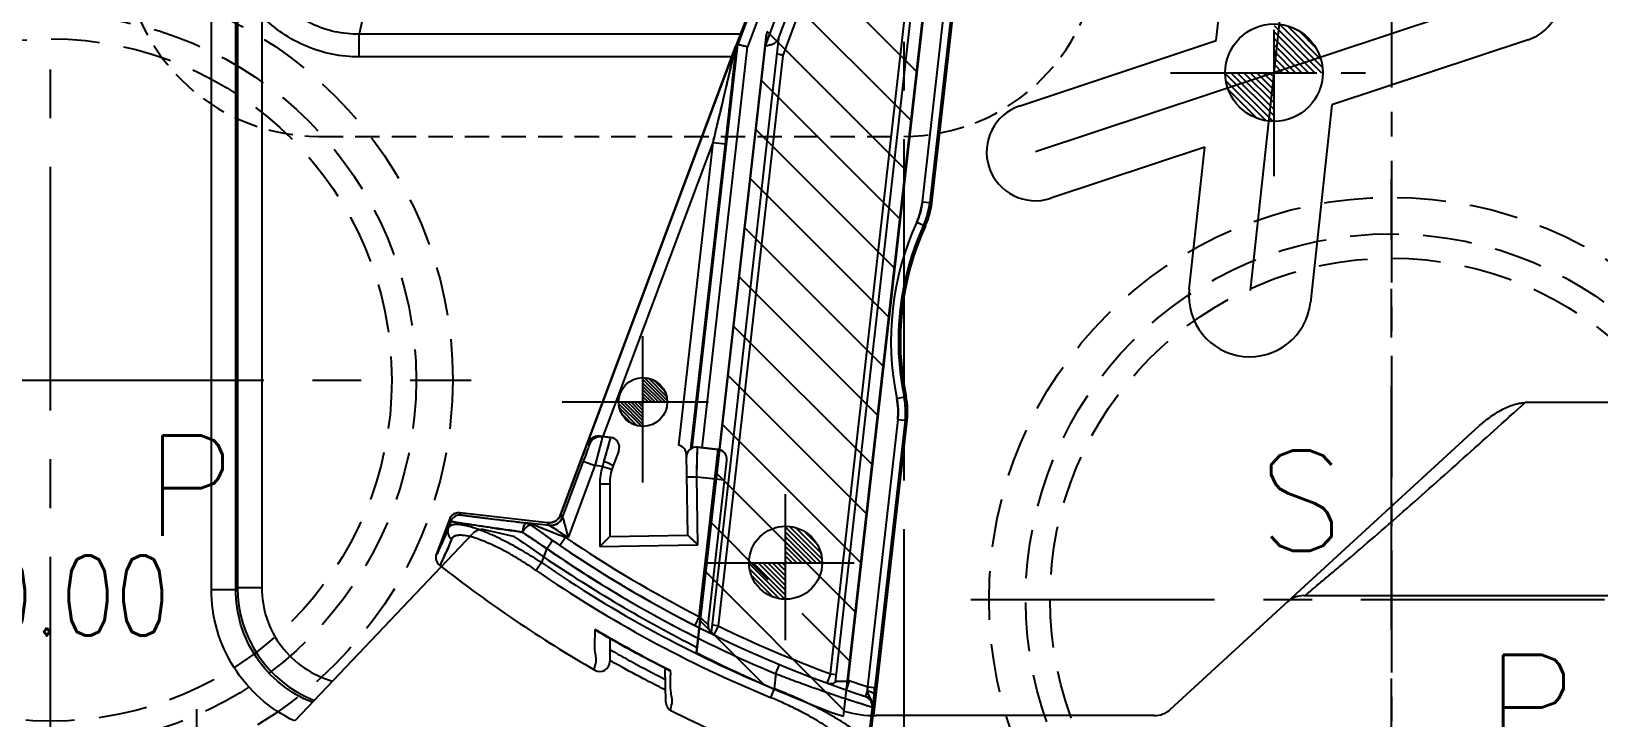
# Model space of a CAD drawing. Header units: millimetres. Extents: x 29875 to 31218, y -21313 to -20364.
# Drawn here: x 30497 to 30561.3, y -20688.1 to -20659.9 of the extents above; entities that cross this region are included whole.
import ezdxf

# ---------------------------------------------------------------- set-up
doc = ezdxf.new("R2010")
doc.units = ezdxf.units.MM
doc.header["$LTSCALE"] = 8
for name, pattern in [('CENTER', [2, 1.25, -0.25, 0.25, -0.25]), ('CENTER2', [1.125, 0.75, -0.125, 0.125, -0.125]), ('HIDDEN', [0.375, 0.25, -0.125]), ('HIDDEN2', [0.1875, 0.125, -0.0625])]:
    doc.linetypes.add(name, pattern=pattern)
doc.layers.get('DEFPOINTS').update_dxf_attribs({"color": 6})
for name, color, linetype in [('Cav-cor', 30, 'Continuous'), ('CL', 1, 'Continuous'), ('PIN', 5, 'Continuous'), ('PRODUCT', 1, 'Continuous'), ('SCREW', 52, 'HIDDEN'), ('SP', 3, 'Continuous'), ('Y-CUT', 2, 'Continuous')]:
    doc.layers.add(name, color=color, linetype=linetype)
doc.layers.add('dim', color=3, linetype='Continuous', lineweight=15)
doc.styles.add('ROMANC', font='RomanC.ttf', dxfattribs={"width": 0.8, "height": 7})
doc.styles.get("Standard").update_dxf_attribs({"font": 'txt.shx', "width": 0.8, "bigfont": 'chineset.shx'})
doc.dimstyles.new('ISO-25', dxfattribs={"dimtxt": 5, "dimasz": 4, "dimexe": 0.3, "dimexo": 0.3, "dimtad": 0, "dimzin": 1, "dimdsep": 46, "dimtxsty": 'Standard', "dimcen": 0, "dimclrd": 3, "dimclre": 3, "dimclrt": 3, "dimazin": 0, "dimtfac": 1, "dimtofl": 0, "dimtmove": 0, "dimatfit": 0, "dimfxl": 0, "dimarcsym": 0})

# ---------------------------------------------------------------- blocks, each defined once
blk = doc.blocks.new('*D27232')
at = {"layer": 'DEFPOINTS', "color": 0}
for p in [(30358.943, -20509.739), (30534.82, -20509.739), (30534.82, -20724.739)]:
    blk.add_point(p, dxfattribs=at)
at = {"layer": 'dim', "color": 3, "lineweight": -2}
for p, q in [((30534.52, -20509.739), (30358.643, -20509.739)), ((30358.943, -20513.739), (30358.943, -20607.947)), ((30358.943, -20720.739), (30358.943, -20626.53)), ((30534.52, -20724.739), (30358.643, -20724.739))]:
    blk.add_line(p, q, dxfattribs=at)
at = {"layer": 'dim', "color": 3}
for points in [[(30359.61, -20513.739), (30358.277, -20513.739), (30358.943, -20509.739)], [(30358.277, -20720.739), (30359.61, -20720.739), (30358.943, -20724.739)]]:
    blk.add_solid(points, dxfattribs=at)
at = {"layer": 'dim', "color": 3, "insert": (30358.943, -20617.239), "char_height": 5, "attachment_point": 5, "rotation": 90}
blk.add_mtext('215.00', dxfattribs=at)
blk = doc.blocks.new('cb_8')
at = {"linetype": 'HIDDEN'}
blk.add_circle((0, 0), 7, dxfattribs=at)
at = {"layer": 'SCREW', "linetype": 'CENTER2', "ltscale": 5}
for p, q in [((0, -8.5), (0, 8.5)), ((-8.5, 0), (8.5, 0))]:
    blk.add_line(p, q, dxfattribs=at)
at = {"layer": 'SCREW'}
blk.add_lwpolyline([(-1.732, 3), (-3.464, 0), (-1.732, -3), (1.732, -3), (3.464, 0), (1.732, 3)], close=True, dxfattribs=at)
for radius in [6.5, 4]:
    blk.add_circle((0, 0), radius, dxfattribs=at)
at = {"layer": 'dim', "style": 'ROMANC', "width": 0.8}
blk.add_text('M 8', height=4.1865, dxfattribs=at).set_placement((-5.202, -1.858))
blk = doc.blocks.new('20160826.095208')
at = {"layer": 'SP', "linetype": 'CENTER'}
for p, q in [((0, -17.25), (0, 17.25)), ((-17.25, 0), (17.25, 0))]:
    blk.add_line(p, q, dxfattribs=at)
at = {"layer": 'SP', "linetype": 'HIDDEN'}
for radius in [16.5, 15, 14]:
    blk.add_circle((0, 0), radius, dxfattribs=at)
at = {"layer": 'SP'}
for s, p in [('S', (-5.456, 1.995)), ('P', (3.888, -6.392))]:
    blk.add_text(s, height=4.111, dxfattribs=at).set_placement(p)
at = {"layer": 'SP', "color": 6, "insert": (-1.275, -8.844), "char_height": 3.2812, "attachment_point": 5}
blk.add_mtext('Ø30.00', dxfattribs=at)

msp = doc.modelspace()

# ---------------------------------------------------------------- hatches: boundary and pattern name
at = {"layer": 'PIN', "linetype": 'Continuous'}
h = msp.add_hatch(dxfattribs=at)
h.set_pattern_fill('ANSI31', color=141, scale=1.5, angle=90, style=0)
h.set_pattern_definition([(135, (63848.52053, -41327.20576), (-0.1325825215, -0.1325825215), [])])
h.paths.add_polyline_path([(30548.008, -20661.627), (30546.008, -20661.627, 0.414214), (30548.008, -20663.627)])
h.paths.add_polyline_path([(30548.008, -20659.627), (30548.008, -20661.627), (30550.008, -20661.627, 0.414214)])
at = {"layer": 'PIN', "linetype": 'CENTER2'}
h = msp.add_hatch(dxfattribs=at)
h.set_pattern_fill('ANSI31', color=181, scale=0.8, angle=90, style=0)
h.set_pattern_definition([(135, (63707.52808, -41144.29331), (-0.07071067812, -0.07071067812), [])])
h.paths.add_polyline_path([(30522.12, -20675.139), (30521.12, -20675.139, 0.414214), (30522.12, -20676.139)])
h.paths.add_polyline_path([(30522.12, -20674.139), (30522.12, -20675.139), (30523.12, -20675.139, 0.414214)])
at = {"layer": 'PIN', "linetype": 'Continuous'}
h = msp.add_hatch(dxfattribs=at)
h.set_pattern_fill('ANSI31', color=3, scale=1.125, angle=90, style=0)
h.set_pattern_definition([(135, (55503.35849, -36180.91894), (-0.0994368911, -0.0994368911), [])])
h.paths.add_polyline_path([(30527.974, -20681.735), (30526.474, -20681.735, 0.414214), (30527.974, -20683.235)])
h.paths.add_polyline_path([(30527.974, -20680.235), (30527.974, -20681.735), (30529.474, -20681.735, 0.414214)])
at = {"layer": 'Y-CUT'}
h = msp.add_hatch(dxfattribs=at)
h.set_pattern_fill('ANSI31', color=230, scale=0.5, angle=180, style=0)
h.set_pattern_definition([(135, (63093.0531, 33.884), (1.122532015, 1.122532015), [])])
h.paths.add_polyline_path([(30533.754, -20657.992), (30530.516, -20686.605), (30530.354, -20688.033, -0.026355), (30529.833, -20687.864, -0.02569), (30524.322, -20685.421), (30527.194, -20660.048, -0.06125), (30527.222, -20659.929), (30528.797, -20655.713, -0.230699), (30529.114, -20655.411), (30532.82, -20654.239), (30533.741, -20657.811, -0.091521)])
h.paths.add_polyline_path([(30526.82, -20683.239, -1), (30528.82, -20683.239, -1)], flags=16)

# ---------------------------------------------------------------- linework, layer by layer
at = {"linetype": 'HIDDEN2'}
msp.add_lwpolyline([(30540.82, -20656.239), (30540.82, -20642.239, 0.414214), (30532.82, -20634.239), (30508.82, -20634.239, 0.414214), (30500.82, -20642.239), (30500.82, -20656.239, 0.414214), (30508.82, -20664.239), (30532.82, -20664.239, 0.414214)], format="xyb", close=True, dxfattribs=at)
at = {"layer": 'Cav-cor', "color": 241}
for p, q in [((30545.637, -20660.308), (30550.284, -20617.431)), ((30547.039, -20670.566), (30552.82, -20617.239)), ((30504.422, -20682.829), (30504.422, -20635.187)), ((30505.419, -20682.829), (30505.419, -20635.187)), ((30534.749, -20656.614), (30533.582, -20666.924)), ((30535.094, -20656.286), (30533.887, -20666.958)), ((30527.588, -20657.424), (30526.414, -20660.569)), ((30530.544, -20686.596), (30533.881, -20657.109)), ((30526.907, -20658.083), (30526.014, -20660.473)), ((30530.354, -20688.033), (30533.754, -20657.992)), ((30557.796, -20658.375), (30538.221, -20664.88)), ((30505.491, -20659.302), (30505.491, -20682.757)), ((30506.487, -20659.302), (30506.487, -20682.757)), ((30510.622, -20659.419), (30510.484, -20660.048)), ((30526.366, -20659.419), (30526.116, -20660.048)), ((30533.967, -20666.981), (30534.859, -20659.106)), ((30510.484, -20660.978), (30510.484, -20660.048)), ((30526.116, -20660.048), (30510.484, -20660.048)), ((30524.322, -20685.421), (30527.194, -20660.048)), ((30524.141, -20677.029), (30526.014, -20660.473)), ((30524.553, -20677.015), (30526.414, -20660.569)), ((30526.014, -20660.473), (30525.963, -20660.461)), ((30526.414, -20660.569), (30526.014, -20660.473)), ((30537.59, -20662.982), (30545.637, -20660.308)), ((30558.427, -20660.273), (30550.38, -20662.947)), ((30525.763, -20660.978), (30510.484, -20660.978)), ((30518.747, -20679.768), (30525.763, -20660.978)), ((30550.38, -20662.947), (30549.501, -20671.053)), ((30520.495, -20676.556), (30525.001, -20664.49)), ((30523.595, -20676.911), (30525.001, -20664.49)), ((30524.092, -20677.056), (30525.507, -20664.548)), ((30525.001, -20664.49), (30525.507, -20664.548)), ((30545.163, -20664.681), (30538.851, -20666.778)), ((30544.53, -20670.514), (30545.163, -20664.681)), ((30533.582, -20666.924), (30533.887, -20666.958)), ((30533.967, -20666.981), (30533.887, -20666.958)), ((30533.352, -20667.757), (30533.63, -20667.884)), ((30533.71, -20667.909), (30533.63, -20667.884)), ((30532.533, -20674.993), (30532.833, -20674.931)), ((30532.833, -20674.931), (30532.916, -20674.925)), ((30564.969, -20675.165), (30558.311, -20675.165)), ((30532.572, -20675.856), (30531.331, -20686.821)), ((30531.588, -20688.008), (30532.959, -20675.887)), ((30532.876, -20675.89), (30531.635, -20686.855)), ((30532.572, -20675.856), (30532.876, -20675.89)), ((30532.876, -20675.89), (30532.959, -20675.887)), ((30543.767, -20687.745), (30556.441, -20676.108)), ((30520.373, -20676.542), (30520.794, -20676.59)), ((30520.781, -20676.635), (30520.516, -20677.564)), ((30520.794, -20676.59), (30520.781, -20676.635)), ((30519.833, -20676.87), (30519.927, -20676.881)), ((30521.13, -20677.138), (30520.89, -20677.781)), ((30523.96, -20680.602), (30523.903, -20677.299)), ((30524.327, -20678.222), (30524.358, -20676.993)), ((30524.358, -20676.993), (30525.204, -20677.089)), ((30524.429, -20683.94), (30525.203, -20677.094)), ((30519.676, -20677.571), (30518.815, -20679.878)), ((30520.154, -20677.749), (30519.05, -20680.705)), ((30519.676, -20677.571), (30520.154, -20677.749)), ((30520.459, -20677.784), (30520.154, -20677.749)), ((30520.459, -20677.784), (30520.849, -20677.902)), ((30520.353, -20678.495), (30520.761, -20678.495)), ((30520.353, -20678.495), (30520.353, -20681.073)), ((30520.761, -20678.495), (30520.761, -20680.658)), ((30524.327, -20678.222), (30523.919, -20678.229)), ((30525.127, -20678.312), (30524.327, -20678.222)), ((30524.376, -20681.003), (30524.327, -20678.222)), ((30514.181, -20679.951), (30513.651, -20681.371)), ((30514.238, -20680.043), (30514.181, -20679.951)), ((30518.212, -20680.096), (30514.61, -20679.688)), ((30514.666, -20679.78), (30514.61, -20679.688)), ((30518.747, -20679.768), (30518.815, -20679.878)), ((30507.853, -20688.203), (30515.147, -20680.53)), ((30514.238, -20680.043), (30514.136, -20680.316)), ((30515.627, -20680.257), (30515.425, -20680.228)), ((30516.762, -20680.646), (30515.62, -20680.387)), ((30515.858, -20680.291), (30515.627, -20680.257)), ((30517.327, -20680.112), (30517.305, -20680.109)), ((30518.285, -20680.208), (30517.307, -20680.098)), ((30517.307, -20680.098), (30517.327, -20680.112)), ((30518.212, -20680.096), (30518.28, -20680.207)), ((30520.761, -20680.658), (30523.96, -20680.602)), ((30524.376, -20681.003), (30523.96, -20680.602)), ((30518.178, -20681.154), (30518.05, -20681.496)), ((30518.178, -20681.154), (30518.41, -20680.818)), ((30518.949, -20680.694), (30518.719, -20681.031)), ((30518.949, -20680.694), (30519.05, -20680.705)), ((30520.353, -20681.073), (30520.761, -20680.658)), ((30520.353, -20681.073), (30524.376, -20681.003)), ((30504.422, -20682.829), (30505.419, -20682.829)), ((30505.491, -20682.757), (30505.419, -20682.829)), ((30505.491, -20682.757), (30506.487, -20682.757)), ((30549.231, -20683.086), (30566.193, -20683.086)), ((30524.429, -20683.94), (30524.244, -20684.304)), ((30530.482, -20686.905), (30530.598, -20686.572)), ((30530.599, -20686.572), (30530.544, -20686.596)), ((30531.26, -20687.227), (30531.336, -20686.997)), ((30531.331, -20686.821), (30531.635, -20686.855)), ((30531.444, -20687.631), (30531.519, -20687.655)), ((30531.519, -20687.655), (30531.479, -20688.004)), ((30531.519, -20687.655), (30531.537, -20687.661)), ((30543.09, -20688.009), (30531.695, -20688.009))]:
    msp.add_line(p, q, dxfattribs=at)
for centre, radius, start, end in [((30557.796, -20658.375), 2, 288.38159, 108.38159), ((30527.691, -20660.104), 0.5, 159.52315, 173.54315), ((30538.221, -20664.88), 2, 108.38159, 288.38159), ((30530.846, -20666.614), 2.754, 335.49045, 353.54243), ((30530.846, -20666.614), 3.06, 335.49056, 353.54232), ((30530.927, -20666.637), 3.06, 335.43811, 353.54256), ((30544.042, -20672.631), 11.749, 155.48972, 191.59658), ((30544.042, -20672.631), 11.443, 155.48972, 191.59658), ((30544.042, -20672.631), 11.36, 155.43753, 191.64878), ((30547.016, -20670.783), 2.5, 173.8134, 353.8134), ((30529.835, -20675.546), 2.754, 353.54332, 11.59641), ((30529.835, -20675.546), 3.06, 353.54385, 11.59588), ((30529.919, -20675.542), 3.06, 353.54374, 11.64819), ((30520.315, -20677.056), 0.516, 83.60026, 158.9719), ((30520.409, -20677.061), 0.514, 140.60377, 159.45038), ((30520.405, -20677.059), 0.51, 93.56228, 140.53006), ((30520.748, -20676.995), 0.408, 339.52315, 83.54315), ((30523.495, -20677.306), 0.408, 1, 75.78442), ((30524.313, -20677.399), 0.408, 83.54315, 166.09383), ((30525.158, -20677.495), 0.408, 74.94687, 83.54315), ((30522.801, -20678.495), 2.448, 163.12387, 180), ((30525.616, -20679.017), 5.303, 164.09673, 166.55865), ((30522.801, -20678.495), 2.04, 159.52315, 180), ((30514.564, -20680.094), 0.408, 83.54743, 159.51887), ((30514.62, -20680.185), 0.408, 83.53456, 159.53174), ((30518.337, -20679.7), 0.51, 263.54702, 339.51929), ((30515.509, -20680.875), 0.5, 77.21, 136.4539), ((30572.178, -20286.233), 398.062, 261.86627, 262.05705), ((30551.867, -20629.998), 61.252, 235.49682, 236.63255), ((30517.251, -20680.53), 0.436, 53.99911, 82.5462), ((30517.282, -20680.516), 0.407, 54.01041, 83.48082), ((30517.608, -20680.038), 0.172, 234.00603, 239.51137), ((30546.976, -20639.632), 50.123, 233.98993, 243.27823), ((30517.195, -20681.453), 1.356, 67.78663, 73.17824), ((30545.053, -20613.485), 72.1, 247.7114, 248.01563), ((30546.148, -20610.781), 75.017, 248.0131, 248.74202), ((30516.652, -20681.134), 0.5, 54.61017, 77.21), ((30551.493, -20632.09), 59.66, 234.60919, 235.9055), ((30546.976, -20639.632), 50.531, 235.25622, 243.44895), ((30546.976, -20639.632), 49.715, 235.68466, 243.02948), ((30514.033, -20681.514), 0.408, 159.52417, 231.81845), ((30546.976, -20639.632), 53.693, 231.81285, 231.91049), ((30550.852, -20633.065), 58.494, 235.89033, 243.05462), ((30510.474, -20682.754), 4.983, 180.03139, 247.9425), ((30549.231, -20684.086), 1, 90, 132.5577), ((30538.841, -20668.626), 21.029, 226.73697, 226.94426), ((30550.839, -20633.054), 58.698, 243.14407, 249.03046), ((30546.976, -20639.632), 50.123, 250.77952, 251.72678), ((30546.976, -20639.632), 49.715, 250.76634, 251.65746), ((30508.248, -20687.579), 23.095, 1.44371, 1.88135), ((30451.607, -20677.801), 80.539, 353.33379, 353.54461), ((30510.468, -20682.768), 4.968, 247.95011, 248.31102), ((30549.694, -20628.728), 61.665, 251.80215, 252.51938), ((30549.733, -20628.599), 61.801, 252.52105, 252.78621), ((30531.117, -20687.598), 0.397, 69.04006, 71.7006), ((30531.132, -20687.615), 0.408, 353.54193, 71.72715), ((30531.888, -20686.951), 0.555, 203.48819, 204.69777), ((30531.695, -20683.009), 5.2, 249.0197, 255.05851), ((30531.695, -20683.009), 5, 254.71646, 270), ((30543.09, -20687.009), 1, 270, 312.5577)]:
    msp.add_arc(centre, radius, start, end, dxfattribs=at)
for centre, major_axis, ratio, start_param, end_param in [((30525.773, -20660.978), (0.373, 1), 0.008175, 0.38065, 1.573849), ((30518.269, -20679.589), (-0.267, 0.435), 0.999939, -3.804613, -2.478572)]:
    msp.add_ellipse(centre, major_axis=major_axis, ratio=ratio, start_param=start_param, end_param=end_param, dxfattribs=at)
for points, knots in [([(30510.484, -20660.048), (30510.151, -20660.05), (30509.481, -20659.981), (30508.527, -20659.657), (30507.667, -20659.134), (30506.936, -20658.442), (30506.358, -20657.619), (30505.944, -20656.704), (30505.7, -20655.731), (30505.649, -20655.063), (30505.651, -20654.731)], [0, 0, 0, 0, 0.125031, 0.250088, 0.375146, 0.500184, 0.625188, 0.750158, 0.87509, 1, 1, 1, 1]), ([(30510.484, -20660.978), (30510.114, -20660.978), (30509.371, -20660.904), (30508.304, -20660.574), (30507.322, -20660.04), (30506.748, -20659.564), (30506.487, -20659.302)], [0, 0, 0, 0, 0.249941, 0.499923, 0.749937, 1, 1, 1, 1]), ([(30525.001, -20664.49), (30525.152, -20663.854), (30525.451, -20662.59), (30525.751, -20661.326), (30525.898, -20660.698)], [0, 0, 0, 0, 0.503342, 1, 1, 1, 1]), ([(30525.93, -20660.766), (30525.933, -20660.738), (30525.944, -20660.636), (30525.955, -20660.534), (30525.963, -20660.461)], [0, 0, 0, 0, 0.277514, 1, 1, 1, 1]), ([(30525.507, -20664.548), (30525.58, -20663.907), (30525.722, -20662.646), (30525.863, -20661.386), (30525.93, -20660.766)], [0, 0, 0, 0, 0.508532, 1, 1, 1, 1]), ([(30549.283, -20683.086), (30549.398, -20682.986), (30549.647, -20682.77), (30550.056, -20682.429), (30550.52, -20682.04), (30551.217, -20681.45), (30552.153, -20680.647), (30553.323, -20679.626), (30554.538, -20678.552), (30555.779, -20677.442), (30557.038, -20676.308), (30557.885, -20675.548), (30558.311, -20675.165)], [0, 0, 0, 0, 0.037894, 0.082333, 0.133172, 0.188942, 0.310616, 0.441044, 0.57679, 0.715801, 0.856945, 1, 1, 1, 1]), ([(30556.441, -20676.108), (30556.572, -20675.988), (30556.847, -20675.762), (30557.297, -20675.472), (30557.702, -20675.284), (30558.044, -20675.187), (30558.222, -20675.165), (30558.311, -20675.165)], [0, 0, 0, 0, 0.250053, 0.500061, 0.749957, 0.874993, 1, 1, 1, 1]), ([(30520.431, -20676.683), (30520.394, -20676.831), (30520.302, -20677.186), (30520.209, -20677.542), (30520.154, -20677.749)], [0, 0, 0, 0, 0.414562, 1, 1, 1, 1]), ([(30520.456, -20676.582), (30520.455, -20676.588), (30520.446, -20676.622), (30520.438, -20676.656), (30520.431, -20676.683)], [0, 0, 0, 0, 0.185101, 1, 1, 1, 1]), ([(30519.902, -20676.956), (30519.889, -20676.993), (30519.815, -20677.198), (30519.739, -20677.403), (30519.676, -20677.571)], [0, 0, 0, 0, 0.177757, 1, 1, 1, 1]), ([(30519.927, -20676.881), (30519.928, -20676.881), (30519.927, -20676.884), (30519.926, -20676.886), (30519.924, -20676.893), (30519.921, -20676.901), (30519.918, -20676.912), (30519.911, -20676.93), (30519.906, -20676.945), (30519.902, -20676.956)], [0, 0, 0, 0, 0.01563, 0.0629, 0.141947, 0.252585, 0.394436, 0.566792, 1, 1, 1, 1]), ([(30520.516, -20677.564), (30520.567, -20677.582), (30520.66, -20677.62), (30520.779, -20677.678), (30520.854, -20677.726), (30520.887, -20677.759), (30520.892, -20677.776), (30520.89, -20677.781)], [0, 0, 0, 0, 0.365466, 0.680604, 0.898134, 0.962009, 1, 1, 1, 1]), ([(30517.305, -20680.109), (30517.125, -20680.088), (30516.776, -20680.048), (30516.275, -20679.989), (30515.888, -20679.942), (30515.607, -20679.908), (30515.42, -20679.885), (30515.252, -20679.864), (30515.104, -20679.845), (30514.976, -20679.828), (30514.87, -20679.813), (30514.795, -20679.803), (30514.747, -20679.796), (30514.719, -20679.791), (30514.697, -20679.788), (30514.681, -20679.785), (30514.672, -20679.782), (30514.667, -20679.781), (30514.666, -20679.78)], [0, 0, 0, 0, 0.205326, 0.396219, 0.567889, 0.645113, 0.715876, 0.779696, 0.836108, 0.884712, 0.925136, 0.957077, 0.96979, 0.980292, 0.988567, 0.994606, 0.998409, 1, 1, 1, 1]), ([(30518.818, -20679.879), (30518.798, -20679.931), (30518.741, -20680.031), (30518.613, -20680.143), (30518.455, -20680.208), (30518.341, -20680.214), (30518.285, -20680.208)], [0, 0, 0, 0, 0.250641, 0.500872, 0.750616, 1, 1, 1, 1]), ([(30518.818, -20679.879), (30518.819, -20679.879), (30518.823, -20679.882), (30518.83, -20679.892), (30518.839, -20679.915), (30518.851, -20679.949), (30518.865, -20679.991), (30518.879, -20680.04), (30518.899, -20680.112), (30518.924, -20680.208), (30518.955, -20680.328), (30518.987, -20680.452), (30519.018, -20680.578), (30519.04, -20680.663), (30519.05, -20680.705)], [0, 0, 0, 0, 0.005421, 0.014612, 0.044903, 0.088279, 0.141091, 0.200465, 0.264493, 0.401733, 0.546562, 0.695732, 0.847325, 1, 1, 1, 1]), ([(30514.136, -20680.316), (30514.101, -20680.4), (30514.035, -20680.558), (30513.943, -20680.776), (30513.863, -20680.96), (30513.796, -20681.109), (30513.742, -20681.224), (30513.705, -20681.298), (30513.681, -20681.34), (30513.67, -20681.357), (30513.662, -20681.366), (30513.658, -20681.37), (30513.653, -20681.372), (30513.651, -20681.371)], [0, 0, 0, 0, 0.234717, 0.438292, 0.610488, 0.751128, 0.86013, 0.937462, 0.964292, 0.983311, 0.989956, 0.994776, 1, 1, 1, 1]), ([(30514.136, -20680.316), (30514.107, -20680.393), (30514.101, -20680.573), (30514.204, -20680.719), (30514.271, -20680.77)], [0, 0, 0, 0, 0.495805, 1, 1, 1, 1]), ([(30515.412, -20680.384), (30515.25, -20680.325), (30515.019, -20680.249), (30514.722, -20680.186), (30514.543, -20680.165), (30514.394, -20680.166), (30514.275, -20680.19), (30514.184, -20680.239), (30514.147, -20680.29), (30514.136, -20680.316)], [0, 0, 0, 0, 0.380977, 0.537027, 0.669244, 0.778135, 0.865695, 0.936679, 1, 1, 1, 1]), ([(30515.425, -20680.228), (30515.337, -20680.215), (30515.171, -20680.191), (30514.937, -20680.157), (30514.734, -20680.126), (30514.585, -20680.103), (30514.484, -20680.087), (30514.421, -20680.077), (30514.367, -20680.068), (30514.323, -20680.061), (30514.288, -20680.055), (30514.263, -20680.05), (30514.247, -20680.046), (30514.24, -20680.044), (30514.238, -20680.043), (30514.238, -20680.043)], [0, 0, 0, 0, 0.221893, 0.419483, 0.590749, 0.733925, 0.794486, 0.847467, 0.89274, 0.930179, 0.959665, 0.981134, 0.994561, 0.998262, 1, 1, 1, 1]), ([(30515.02, -20680.664), (30514.926, -20680.641), (30514.758, -20680.609), (30514.556, -20680.605), (30514.429, -20680.632), (30514.357, -20680.665), (30514.303, -20680.711), (30514.279, -20680.75), (30514.271, -20680.77)], [0, 0, 0, 0, 0.356921, 0.631098, 0.740277, 0.834496, 0.918786, 1, 1, 1, 1]), ([(30517.171, -20680.476), (30517.217, -20680.41), (30517.289, -20680.32), (30517.392, -20680.229), (30517.441, -20680.197), (30517.464, -20680.188)], [0, 0, 0, 0, 0.583784, 0.822419, 1, 1, 1, 1]), ([(30517.237, -20680.213), (30517.22, -20680.251), (30517.194, -20680.338), (30517.177, -20680.427), (30517.171, -20680.476)], [0, 0, 0, 0, 0.459718, 1, 1, 1, 1]), ([(30517.327, -20680.112), (30517.31, -20680.11), (30517.282, -20680.133), (30517.257, -20680.171), (30517.243, -20680.198), (30517.237, -20680.213)], [0, 0, 0, 0, 0.364403, 0.646805, 1, 1, 1, 1]), ([(30517.464, -20680.188), (30517.468, -20680.186), (30517.483, -20680.181), (30517.5, -20680.179), (30517.511, -20680.182)], [0, 0, 0, 0, 0.301347, 1, 1, 1, 1]), ([(30517.707, -20680.198), (30517.675, -20680.208), (30517.611, -20680.219), (30517.547, -20680.201), (30517.521, -20680.186)], [0, 0, 0, 0, 0.531918, 1, 1, 1, 1]), ([(30518.28, -20680.207), (30518.28, -20680.207), (30518.282, -20680.207), (30518.284, -20680.208), (30518.285, -20680.208)], [0, 0, 0, 0, 0.286754, 1, 1, 1, 1]), ([(30518.285, -20680.208), (30518.293, -20680.209), (30518.311, -20680.218), (30518.342, -20680.234), (30518.38, -20680.256), (30518.44, -20680.294), (30518.52, -20680.346), (30518.621, -20680.413), (30518.726, -20680.484), (30518.87, -20680.581), (30518.978, -20680.656), (30519.05, -20680.705)], [0, 0, 0, 0, 0.025587, 0.065355, 0.114974, 0.171225, 0.295857, 0.429889, 0.569122, 0.711365, 1, 1, 1, 1]), ([(30514.271, -20680.77), (30514.187, -20680.971), (30514.073, -20681.243), (30513.932, -20681.562), (30513.876, -20681.68), (30513.852, -20681.728)], [0, 0, 0, 0, 0.625761, 0.844492, 1, 1, 1, 1]), ([(30513.852, -20681.728), (30513.843, -20681.745), (30513.828, -20681.774), (30513.81, -20681.805), (30513.797, -20681.823), (30513.791, -20681.831), (30513.784, -20681.836), (30513.781, -20681.834)], [0, 0, 0, 0, 0.435233, 0.743691, 0.850925, 0.927596, 1, 1, 1, 1]), ([(30507.83, -20688.228), (30507.324, -20687.989), (30506.376, -20687.362), (30505.276, -20686.065), (30504.58, -20684.514), (30504.422, -20683.389), (30504.422, -20682.829)], [0, 0, 0, 0, 0.250003, 0.499995, 0.749997, 1, 1, 1, 1]), ([(30508.558, -20687.462), (30508.099, -20687.281), (30507.229, -20686.777), (30506.211, -20685.672), (30505.564, -20684.316), (30505.418, -20683.323), (30505.419, -20682.829)], [0, 0, 0, 0, 0.250009, 0.500007, 0.750009, 1, 1, 1, 1]), ([(30506.487, -20682.757), (30506.487, -20683.185), (30506.626, -20684.048), (30507.235, -20685.204), (30508.181, -20686.106), (30508.973, -20686.475), (30509.385, -20686.591)], [0, 0, 0, 0, 0.250012, 0.500006, 0.749996, 1, 1, 1, 1]), ([(30531.336, -20686.997), (30531.339, -20687.028), (30531.348, -20687.088), (30531.367, -20687.145), (30531.379, -20687.172)], [0, 0, 0, 0, 0.517296, 1, 1, 1, 1]), ([(30531.336, -20686.997), (30531.372, -20687.003), (30531.438, -20687.018), (30531.514, -20687.048), (30531.56, -20687.079), (30531.589, -20687.106), (30531.602, -20687.134), (30531.601, -20687.15)], [0, 0, 0, 0, 0.336468, 0.62797, 0.747798, 0.84841, 1, 1, 1, 1]), ([(30531.498, -20687.472), (30531.478, -20687.417), (30531.415, -20687.314), (30531.313, -20687.248), (30531.259, -20687.227)], [0, 0, 0, 0, 0.499791, 1, 1, 1, 1]), ([(30531.384, -20687.183), (30531.4, -20687.219), (30531.442, -20687.29), (30531.502, -20687.401), (30531.54, -20687.527), (30531.543, -20687.616), (30531.537, -20687.661)], [0, 0, 0, 0, 0.233915, 0.481723, 0.738785, 1, 1, 1, 1]), ([(30531.601, -20687.15), (30531.594, -20687.21), (30531.574, -20687.38), (30531.552, -20687.55), (30531.537, -20687.661)], [0, 0, 0, 0, 0.351862, 1, 1, 1, 1])]:
    msp.add_open_spline(points, degree=3, knots=knots, dxfattribs=at)
for points in [[(30517.307, -20680.098), (30517.402, -20680.109), (30517.496, -20680.128), (30517.587, -20680.155)], [(30517.511, -20680.182), (30517.514, -20680.183), (30517.518, -20680.185), (30517.521, -20680.187)], [(30530.544, -20686.596), (30530.535, -20686.6), (30530.525, -20686.603), (30530.516, -20686.605)], [(30531.519, -20687.655), (30531.526, -20687.594), (30531.518, -20687.53), (30531.498, -20687.472)]]:
    msp.add_open_spline(points, degree=3, dxfattribs=at)
at = {"layer": 'CL', "color": 7, "linetype": 'CENTER', "ltscale": 0.5}
msp.add_line((30552.82, -20417.239), (30552.82, -20817.239), dxfattribs=at)
at = {"layer": 'CL', "color": 6, "linetype": 'CENTER'}
msp.add_line((30532.82, -20648.354), (30532.82, -20692.895), dxfattribs=at)
at = {"layer": 'PIN', "color": 141, "linetype": 'CENTER2'}
for p, q in [((30548.008, -20665.873), (30548.008, -20657.382)), ((30543.763, -20661.627), (30552.254, -20661.627))]:
    msp.add_line(p, q, dxfattribs=at)
at = {"layer": 'PIN', "color": 181, "linetype": 'CENTER2'}
for p, q in [((30522.12, -20678.444), (30522.12, -20671.833)), ((30518.815, -20675.139), (30525.425, -20675.139))]:
    msp.add_line(p, q, dxfattribs=at)
at = {"layer": 'PIN', "color": 3, "linetype": 'CENTER2'}
for p, q in [((30527.974, -20684.919), (30527.974, -20678.551)), ((30524.79, -20681.735), (30531.158, -20681.735))]:
    msp.add_line(p, q, dxfattribs=at)
at = {"layer": 'PIN', "color": 141, "linetype": 'Continuous'}
msp.add_circle((30548.008, -20661.627), 2, dxfattribs=at)
at = {"layer": 'PIN', "color": 181}
msp.add_circle((30522.12, -20675.139), 1, dxfattribs=at)
at = {"layer": 'PIN', "color": 3, "linetype": 'Continuous'}
msp.add_circle((30527.974, -20681.735), 1.5, dxfattribs=at)
at = {"layer": 'PRODUCT'}
for p, q in [((30528.773, -20656.125), (30527.13, -20660.526)), ((30533.945, -20666.975), (30535.163, -20656.206)), ((30529.127, -20656.343), (30527.662, -20660.267)), ((30529.482, -20656.56), (30527.856, -20660.914)), ((30534.749, -20656.614), (30533.582, -20666.924)), ((30535.094, -20656.286), (30533.887, -20666.958)), ((30527.588, -20657.424), (30526.414, -20660.569)), ((30530.026, -20686.634), (30533.351, -20657.252)), ((30530.544, -20686.596), (30533.881, -20657.109)), ((30526.833, -20658.113), (30518.747, -20679.768)), ((30526.907, -20658.083), (30526.014, -20660.473)), ((30529.809, -20686.289), (30533.044, -20657.7)), ((30519.833, -20676.87), (30525.939, -20660.519)), ((30524.141, -20677.029), (30526.014, -20660.473)), ((30524.553, -20677.015), (30526.414, -20660.569)), ((30527.677, -20660.227), (30524.917, -20684.615)), ((30527.13, -20660.526), (30525.254, -20677.098)), ((30526.014, -20660.473), (30525.963, -20660.461)), ((30527.856, -20660.914), (30525.206, -20684.327)), ((30520.495, -20676.556), (30525.001, -20664.49)), ((30523.595, -20676.911), (30525.001, -20664.49)), ((30524.092, -20677.056), (30525.507, -20664.548)), ((30525.001, -20664.49), (30525.507, -20664.548)), ((30533.582, -20666.924), (30533.887, -20666.958)), ((30533.945, -20666.975), (30533.887, -20666.958)), ((30533.352, -20667.757), (30533.63, -20667.884)), ((30533.688, -20667.902), (30533.63, -20667.884)), ((30532.533, -20674.993), (30532.833, -20674.931)), ((30532.833, -20674.931), (30532.893, -20674.926)), ((30531.285, -20690.474), (30532.936, -20675.888)), ((30532.572, -20675.856), (30531.331, -20686.821)), ((30532.876, -20675.89), (30531.635, -20686.855)), ((30532.572, -20675.856), (30532.876, -20675.89)), ((30532.876, -20675.89), (30532.936, -20675.888)), ((30520.794, -20676.59), (30520.373, -20676.542)), ((30519.833, -20676.87), (30519.927, -20676.881)), ((30521.13, -20677.138), (30520.89, -20677.781)), ((30523.96, -20680.602), (30523.903, -20677.299)), ((30525.204, -20677.089), (30524.358, -20676.993)), ((30524.429, -20683.94), (30525.204, -20677.089)), ((30519.676, -20677.571), (30518.815, -20679.878)), ((30520.154, -20677.749), (30519.05, -20680.705)), ((30519.676, -20677.571), (30520.154, -20677.749)), ((30520.459, -20677.784), (30520.154, -20677.749)), ((30520.459, -20677.784), (30520.849, -20677.902)), ((30524.801, -20684.281), (30525.563, -20677.54)), ((30520.353, -20678.495), (30520.353, -20681.073)), ((30520.353, -20678.495), (30520.761, -20678.495)), ((30520.761, -20678.495), (30520.761, -20680.658)), ((30524.327, -20678.222), (30523.919, -20678.229)), ((30524.376, -20681.003), (30524.327, -20678.222)), ((30525.472, -20678.351), (30524.327, -20678.222)), ((30514.181, -20679.951), (30513.651, -20681.371)), ((30514.238, -20680.043), (30514.181, -20679.951)), ((30514.666, -20679.78), (30514.61, -20679.688)), ((30518.212, -20680.096), (30514.61, -20679.688)), ((30518.747, -20679.768), (30518.815, -20679.878)), ((30514.238, -20680.043), (30514.136, -20680.316)), ((30518.285, -20680.208), (30517.307, -20680.098)), ((30518.212, -20680.096), (30518.28, -20680.207)), ((30520.761, -20680.658), (30523.96, -20680.602)), ((30518.178, -20681.154), (30517.963, -20681.731)), ((30518.178, -20681.154), (30518.41, -20680.818)), ((30518.949, -20680.694), (30518.719, -20681.031)), ((30518.949, -20680.694), (30519.05, -20680.705)), ((30520.353, -20681.073), (30524.376, -20681.003)), ((30517.963, -20681.731), (30517.743, -20682.049)), ((30524.429, -20683.94), (30524.244, -20684.304)), ((30525.206, -20684.327), (30524.953, -20684.298)), ((30525.206, -20684.327), (30525.027, -20684.694)), ((30520.761, -20684.839), (30520.761, -20685.79)), ((30523.06, -20687.456), (30523.036, -20686.069)), ((30523.172, -20686.14), (30523.26, -20686.169)), ((30527.568, -20686.287), (30527.498, -20686.904)), ((30527.568, -20686.287), (30527.725, -20685.91)), ((30529.809, -20686.289), (30529.668, -20686.672)), ((30529.809, -20686.289), (30530.062, -20686.317)), ((30527.498, -20686.904), (30527.35, -20687.262)), ((30530.463, -20686.957), (30530.598, -20686.572)), ((30531.26, -20687.227), (30531.336, -20686.997)), ((30531.331, -20686.821), (30531.635, -20686.855)), ((30531.242, -20687.221), (30531.26, -20687.227)), ((30531.519, -20687.655), (30531.332, -20689.304))]:
    msp.add_line(p, q, dxfattribs=at)
msp.add_lwpolyline([(30518.815, -20679.878), (30518.815, -20679.879), (30518.818, -20679.879)], dxfattribs=at)
for centre, radius, start, end in [((30544.042, -20672.631), 11.749, 155.48972, 191.59658), ((30544.042, -20672.631), 11.443, 155.48972, 191.59658), ((30544.042, -20672.631), 11.383, 155.45216, 191.63415), ((30520.748, -20676.995), 0.408, 339.52324, 83.54313), ((30523.495, -20677.306), 0.408, 1, 75.78442), ((30524.313, -20677.399), 0.408, 83.54315, 181), ((30525.158, -20677.495), 0.408, 353.54315, 83.54315), ((30522.801, -20678.495), 2.448, 163.12387, 180), ((30522.801, -20678.495), 2.04, 159.52315, 180), ((30546.976, -20639.632), 50.123, 233.91841, 233.98729), ((30546.976, -20639.632), 50.123, 234.00928, 251.72678), ((30546.976, -20639.632), 50.531, 235.25622, 247.41319), ((30546.976, -20639.632), 49.715, 235.68466, 243.02948), ((30546.976, -20639.632), 53.693, 231.81277, 240.02368), ((30546.976, -20639.632), 51.128, 235.42628, 247.60659), ((30546.976, -20639.632), 51.515, 235.42628, 247.60659), ((30525.206, -20684.327), 0.408, 173.54315, 244.03036), ((30546.976, -20639.632), 49.715, 244.03036, 249.79897), ((30520.353, -20685.79), 0.408, 240.02465, 0), ((30529.809, -20686.289), 0.408, 249.79897, 304.10399), ((30546.976, -20639.632), 49.715, 250.76634, 251.65746), ((30523.468, -20687.451), 0.408, 181, 243.82114), ((30546.976, -20639.632), 53.693, 243.81993, 252.41779)]:
    msp.add_arc(centre, radius, start, end, dxfattribs=at)
for points, start_tangent, end_tangent in [([(30525.001, -20664.49), (30525.089, -20664.118), (30525.172, -20663.769), (30525.249, -20663.445), (30525.319, -20663.148), (30525.384, -20662.876), (30525.443, -20662.626), (30525.497, -20662.396), (30525.548, -20662.182), (30525.595, -20661.982), (30525.64, -20661.795), (30525.68, -20661.622), (30525.718, -20661.465), (30525.752, -20661.321), (30525.783, -20661.19), (30525.811, -20661.07), (30525.836, -20660.962), (30525.859, -20660.864), (30525.88, -20660.776), (30525.898, -20660.698), (30525.914, -20660.63)], (0.231075, 0.972936), (0.254729, 0.967013)), ([(30525.507, -20664.548), (30525.551, -20664.16), (30525.592, -20663.797), (30525.63, -20663.46), (30525.665, -20663.15), (30525.697, -20662.867), (30525.726, -20662.607), (30525.753, -20662.367), (30525.778, -20662.144), (30525.801, -20661.936), (30525.823, -20661.74), (30525.843, -20661.56), (30525.861, -20661.395), (30525.878, -20661.245), (30525.893, -20661.108), (30525.907, -20660.983), (30525.919, -20660.869), (30525.93, -20660.766), (30525.94, -20660.674)], (0.112453, 0.993657), (0.106959, 0.994263)), ([(30525.914, -20660.63), (30525.927, -20660.574), (30525.936, -20660.536), (30525.939, -20660.519)], (0.254729, 0.967013), (-0.987379, -0.158378)), ([(30525.951, -20660.488), (30525.939, -20660.519)], (-0.468829, -0.883289), (-0.357575, -0.933884)), ([(30525.94, -20660.674), (30525.949, -20660.592)], (0.106959, 0.994263), (0.105842, 0.994383)), ([(30525.949, -20660.592), (30525.957, -20660.52), (30525.962, -20660.468)], (0.105842, 0.994383), (0.10148, 0.994838)), ([(30525.963, -20660.461), (30525.959, -20660.468), (30525.951, -20660.488)], (-0.889157, 0.457602), (-0.468829, -0.883289)), ([(30526.414, -20660.569), (30526.262, -20660.533), (30526.133, -20660.502), (30526.046, -20660.481), (30526.014, -20660.473)], (-0.972505, 0.232883), (-0.972505, 0.232883)), ([(30527.13, -20660.526), (30527.274, -20660.497), (30527.405, -20660.463), (30527.517, -20660.419), (30527.605, -20660.357)], (0.981913, 0.189334), (0.698129, 0.715972)), ([(30527.605, -20660.357), (30527.662, -20660.267)], (0.698129, 0.715972), (0.349829, 0.936814)), ([(30527.856, -20660.914), (30527.723, -20660.883), (30527.606, -20660.854)], (-0.972505, 0.232883), (-0.972505, 0.232883)), ([(30533.582, -20666.924), (30533.535, -20667.209), (30533.458, -20667.488), (30533.352, -20667.757)], (-0.112496, -0.993652), (-0.41485, -0.90989)), ([(30533.887, -20666.958), (30533.834, -20667.275), (30533.748, -20667.585), (30533.63, -20667.884)], (-0.112477, -0.993654), (-0.414852, -0.909889)), ([(30533.945, -20666.975), (30533.892, -20667.292), (30533.806, -20667.602), (30533.688, -20667.902)], (-0.112455, -0.993657), (-0.415453, -0.909615)), ([(30532.533, -20674.993), (30532.576, -20675.278), (30532.589, -20675.568), (30532.572, -20675.856)], (0.201013, -0.979589), (-0.112414, -0.993662)), ([(30532.833, -20674.931), (30532.881, -20675.249), (30532.895, -20675.57), (30532.876, -20675.89)], (0.201015, -0.979588), (-0.112433, -0.993659)), ([(30532.936, -20675.888), (30532.955, -20675.566), (30532.941, -20675.245), (30532.893, -20674.926)], (0.112455, 0.993657), (-0.201662, 0.979455)), ([(30519.889, -20676.765), (30519.833, -20676.87)], (-0.563149, -0.826355), (-0.357973, -0.933732)), ([(30520.373, -20676.542), (30520.213, -20676.549), (30520.078, -20676.597), (30519.97, -20676.671), (30519.889, -20676.765)], (-0.993657, 0.112455), (-0.563149, -0.826355)), ([(30519.927, -20676.881), (30520.011, -20676.735), (30520.138, -20676.625), (30520.294, -20676.561), (30520.462, -20676.553)], (0.349811, 0.93682), (0.993657, -0.112455)), ([(30520.456, -20676.582), (30520.431, -20676.683), (30520.385, -20676.863), (30520.32, -20677.115), (30520.241, -20677.419), (30520.154, -20677.749)], (-0.466296, -0.884629), (-0.254677, -0.967026)), ([(30520.462, -20676.553), (30520.456, -20676.582)], (0.994603, -0.103751), (-0.466296, -0.884629)), ([(30520.794, -20676.59), (30520.79, -20676.603), (30520.777, -20676.648), (30520.753, -20676.732), (30520.716, -20676.865), (30520.663, -20677.051), (30520.595, -20677.288), (30520.516, -20677.564)], (-0.274126, -0.961694), (-0.273976, -0.961736)), ([(30519.927, -20676.881), (30519.922, -20676.898), (30519.902, -20676.956), (30519.865, -20677.06), (30519.812, -20677.206), (30519.747, -20677.381), (30519.676, -20677.571)], (0.994729, -0.102541), (-0.349831, -0.936813)), ([(30524.327, -20678.222), (30524.335, -20677.899), (30524.343, -20677.581), (30524.35, -20677.313), (30524.355, -20677.126), (30524.358, -20677.023), (30524.358, -20676.993)], (0.02559, 0.999673), (0.02561, 0.999672)), ([(30520.516, -20677.564), (30520.486, -20677.674), (30520.459, -20677.784)], (-0.274134, -0.961691), (-0.232628, -0.972566)), ([(30520.516, -20677.564), (30520.666, -20677.624), (30520.791, -20677.687), (30520.869, -20677.743), (30520.89, -20677.781)], (0.939575, -0.342343), (-0.34985, -0.936806)), ([(30514.61, -20679.688), (30514.432, -20679.708), (30514.279, -20679.801), (30514.181, -20679.951)], (-0.993664, 0.112396), (-0.349885, -0.936793)), ([(30514.666, -20679.78), (30514.488, -20679.799), (30514.336, -20679.893), (30514.238, -20680.043)], (-0.993664, 0.112396), (-0.349885, -0.936793)), ([(30517.306, -20680.109), (30516.714, -20680.04), (30516.135, -20679.972), (30515.628, -20679.91), (30515.218, -20679.859), (30514.916, -20679.82), (30514.731, -20679.793), (30514.666, -20679.78)], (-0.993363, 0.11502), (-0.535034, 0.84483)), ([(30518.721, -20679.824), (30518.663, -20679.913), (30518.536, -20680.024), (30518.38, -20680.087), (30518.212, -20680.096)], (-0.461422, -0.887181), (-0.993664, 0.112396)), ([(30518.815, -20679.878), (30518.731, -20680.024), (30518.604, -20680.135), (30518.448, -20680.198), (30518.28, -20680.207)], (-0.349885, -0.936793), (-0.993664, 0.112396)), ([(30518.817, -20679.879), (30518.734, -20680.025), (30518.608, -20680.136), (30518.452, -20680.199), (30518.285, -20680.208)], (-0.349059, -0.937101), (-0.993764, 0.111504)), ([(30518.747, -20679.768), (30518.721, -20679.824)], (-0.349885, -0.936793), (-0.461422, -0.887181)), ([(30518.818, -20679.879), (30518.827, -20679.889), (30518.842, -20679.922), (30518.86, -20679.978), (30518.884, -20680.057), (30518.911, -20680.157), (30518.943, -20680.279), (30518.978, -20680.418), (30519.015, -20680.564), (30519.05, -20680.705)], (0.999461, -0.032841), (0.241348, -0.970439)), ([(30514.136, -20680.316), (30513.883, -20680.913), (30513.721, -20681.266), (30513.651, -20681.371)], (-0.383028, -0.923737), (-0.780648, 0.624971)), ([(30514.136, -20680.316), (30514.113, -20680.481), (30514.16, -20680.641), (30514.271, -20680.77)], (-0.347828, -0.937558), (0.79201, -0.610508)), ([(30517.963, -20681.731), (30517.594, -20681.496), (30517.184, -20681.249), (30516.741, -20680.999), (30516.277, -20680.76), (30515.812, -20680.545), (30515.365, -20680.367), (30514.959, -20680.24), (30514.622, -20680.175), (30514.372, -20680.173), (30514.213, -20680.226), (30514.136, -20680.316)], (-0.836647, 0.547743), (-0.386739, -0.922189)), ([(30517.171, -20680.476), (30516.496, -20680.381), (30515.858, -20680.291), (30515.3, -20680.21), (30514.847, -20680.143), (30514.514, -20680.092), (30514.31, -20680.058), (30514.238, -20680.043)], (-0.990401, 0.138224), (-0.57282, 0.819681)), ([(30517.743, -20682.049), (30517.412, -20681.828), (30517.043, -20681.596), (30516.644, -20681.362), (30516.226, -20681.14), (30515.805, -20680.941), (30515.4, -20680.779), (30515.031, -20680.666), (30514.723, -20680.613), (30514.493, -20680.619), (30514.345, -20680.677), (30514.271, -20680.77)], (-0.823399, 0.567463), (-0.383613, -0.923494)), ([(30517.327, -20680.112), (30517.282, -20680.136), (30517.237, -20680.213), (30517.198, -20680.332), (30517.171, -20680.476)], (-0.996552, 0.082976), (-0.133595, -0.991036)), ([(30517.171, -20680.476), (30517.273, -20680.346), (30517.376, -20680.244), (30517.464, -20680.188), (30517.509, -20680.182)], (0.569938, 0.821688), (0.974024, -0.226446)), ([(30517.171, -20680.476), (30517.668, -20680.814), (30518.178, -20681.154)], (0.824094, -0.566452), (0.835151, -0.550021)), ([(30517.327, -20680.112), (30517.306, -20680.109)], (-0.993365, 0.115), (-0.993363, 0.11502)), ([(30517.307, -20680.098), (30517.381, -20680.114)], (0.991584, -0.129468), (0.954298, -0.298855)), ([(30517.307, -20680.098), (30517.314, -20680.102), (30517.321, -20680.107), (30517.327, -20680.112)], (0.80883, -0.588043), (0.809112, -0.587654)), ([(30517.307, -20680.098), (30517.454, -20680.121)], (0.993161, -0.116749), (0.978822, -0.204715)), ([(30517.327, -20680.112), (30517.395, -20680.125), (30517.462, -20680.151), (30517.521, -20680.187)], (0.993679, -0.112262), (0.809112, -0.587654)), ([(30517.381, -20680.114), (30517.448, -20680.141)], (0.954298, -0.298855), (0.892255, -0.451532)), ([(30517.448, -20680.141), (30517.507, -20680.177)], (0.892255, -0.451532), (0.808902, -0.587943)), ([(30517.454, -20680.121), (30517.587, -20680.155)], (0.978822, -0.204715), (0.956834, -0.290635)), ([(30517.521, -20680.186), (30517.507, -20680.177)], (-0.862723, 0.505677), (-0.808971, 0.587848)), ([(30517.509, -20680.182), (30517.521, -20680.187)], (0.974024, -0.226446), (0.809112, -0.587654)), ([(30517.707, -20680.198), (30517.633, -20680.212), (30517.565, -20680.205), (30517.521, -20680.186)], (-0.954185, -0.299216), (-0.862723, 0.505677)), ([(30517.587, -20680.155), (30517.707, -20680.198)], (0.956834, -0.290635), (0.925276, -0.379295)), ([(30517.707, -20680.198), (30517.809, -20680.24), (30517.928, -20680.288), (30518.062, -20680.342), (30518.214, -20680.403), (30518.386, -20680.472), (30518.573, -20680.547), (30518.765, -20680.622), (30518.949, -20680.694)], (0.925303, -0.379227), (0.93194, -0.362613)), ([(30518.28, -20680.207), (30518.285, -20680.208)], (0.532028, -0.846727), (0.981618, -0.190857)), ([(30518.285, -20680.208), (30518.308, -20680.216), (30518.348, -20680.237), (30518.405, -20680.272), (30518.48, -20680.32), (30518.571, -20680.38), (30518.679, -20680.452), (30518.801, -20680.535), (30518.927, -20680.621), (30519.05, -20680.705)], (0.989023, -0.147765), (0.825121, -0.564955)), ([(30524.376, -20681.003), (30524.285, -20680.916), (30524.195, -20680.829), (30524.11, -20680.747), (30524.036, -20680.676), (30523.982, -20680.624), (30523.96, -20680.602)], (-0.71934, 0.694658), (-0.71934, 0.694658)), ([(30514.271, -20680.77), (30514.015, -20681.373), (30513.852, -20681.728), (30513.781, -20681.834)], (-0.383513, -0.923535), (-0.787934, 0.61576)), ([(30520.353, -20681.073), (30520.442, -20680.984), (30520.53, -20680.893), (30520.614, -20680.808), (30520.686, -20680.735), (30520.739, -20680.681), (30520.761, -20680.658)], (0.700909, 0.71325), (0.700909, 0.71325)), ([(30513.651, -20681.371), (30513.626, -20681.539), (30513.672, -20681.703), (30513.781, -20681.834)], (-0.349852, -0.936805), (0.785995, -0.618232)), ([(30520.15, -20684.47), (30520.15, -20684.544)], (-0.000859, -1), (-0.000444, -1)), ([(30520.255, -20684.532), (30520.15, -20684.47)], (-0.862239, 0.506502), (-0.861064, 0.508497)), ([(30520.249, -20684.544), (30520.224, -20684.528), (30520.151, -20684.471)], (-0.862142, 0.506667), (-0.730398, 0.683022)), ([(30524.429, -20683.94), (30524.53, -20684.034), (30524.621, -20684.119), (30524.697, -20684.188), (30524.754, -20684.239), (30524.789, -20684.271), (30524.801, -20684.281)], (0.728391, -0.685162), (0.745684, -0.6663)), ([(30520.15, -20684.544), (30520.15, -20685.399), (30520.15, -20685.958), (30520.149, -20686.143)], (-0.000444, -1), (0.999994, -0.003411)), ([(30523.172, -20686.14), (30522.261, -20685.668), (30521.128, -20685.05), (30520.249, -20684.544)], (-0.892381, 0.451282), (-0.862209, 0.506552)), ([(30523.179, -20686.128), (30521.691, -20685.346), (30520.255, -20684.532)], (-0.892407, 0.451231), (-0.862239, 0.506502)), ([(30520.782, -20685.754), (30520.76, -20685.741)], (-0.871314, 0.490725), (-0.871087, 0.491129)), ([(30520.761, -20685.296), (30521.464, -20685.689), (30522.235, -20686.104), (30523.044, -20686.523)], (0.868985, -0.494839), (0.892111, -0.451816)), ([(30522.975, -20686.922), (30522.262, -20686.557), (30521.124, -20685.945), (30520.782, -20685.754)], (-0.893179, 0.449701), (-0.871314, 0.490725)), ([(30523.259, -20686.169), (30523.179, -20686.128)], (-0.893178, 0.449703), (-0.892407, 0.451231)), ([(30523.288, -20687.817), (30523.285, -20687.636), (30523.276, -20687.085), (30523.259, -20686.169)], (-0.99969, -0.02491), (-0.016642, 0.999862)), ([(30527.568, -20686.287), (30528.281, -20686.556), (30529.009, -20686.821), (30529.704, -20687.064), (30530.322, -20687.272), (30530.827, -20687.437), (30531.202, -20687.556), (30531.436, -20687.629), (30531.519, -20687.655)], (0.933297, -0.359106), (0.955414, -0.295269)), ([(30523.051, -20686.961), (30522.975, -20686.922)], (-0.893892, 0.448283), (-0.893179, 0.449701)), ([(30531.332, -20689.304), (30531.271, -20689.105), (30531.074, -20688.863), (30530.784, -20688.612), (30530.444, -20688.366), (30530.078, -20688.134), (30529.706, -20687.919), (30529.34, -20687.724), (30528.988, -20687.547), (30528.654, -20687.389), (30528.339, -20687.248), (30528.043, -20687.122), (30527.764, -20687.008), (30527.498, -20686.904)], (0.072202, 0.99739), (-0.934394, 0.356242)), ([(30530.185, -20686.607), (30530.14, -20686.607), (30530.099, -20686.61), (30530.063, -20686.616), (30530.037, -20686.627)], (-0.999965, 0.008361), (-0.828123, -0.560546)), ([(30530.544, -20686.596), (30530.513, -20686.605), (30530.48, -20686.61), (30530.443, -20686.612), (30530.404, -20686.613), (30530.363, -20686.612), (30530.321, -20686.611), (30530.277, -20686.609), (30530.231, -20686.608), (30530.185, -20686.607)], (-0.913113, -0.407707), (-0.999965, 0.008361)), ([(30530.599, -20686.572), (30530.57, -20686.584), (30530.544, -20686.596)], (-0.911021, -0.412361), (-0.913113, -0.407707)), ([(30531.331, -20686.821), (30531.333, -20686.878), (30531.334, -20686.938), (30531.336, -20686.997)], (0.03261, -0.999468), (0.025175, -0.999683)), ([(30531.336, -20686.997), (30531.353, -20687.097)], (0.099564, -0.995031), (0.253479, -0.967341)), ([(30531.336, -20686.997), (30531.474, -20687.033), (30531.57, -20687.088), (30531.601, -20687.15)], (0.988891, -0.148641), (-0.092721, -0.995692)), ([(30531.635, -20686.855), (30531.624, -20686.951), (30531.612, -20687.051), (30531.601, -20687.15)], (-0.112458, -0.993656), (-0.116249, -0.99322)), ([(30530.805, -20689.636), (30530.752, -20689.437), (30530.575, -20689.195), (30530.315, -20688.945), (30530.009, -20688.701), (30529.68, -20688.472), (30529.345, -20688.26), (30529.014, -20688.067), (30528.696, -20687.893), (30528.395, -20687.738), (30528.11, -20687.599), (30527.842, -20687.475), (30527.59, -20687.364), (30527.35, -20687.262)], (0.076348, 0.997081), (-0.92459, 0.380964)), ([(30531.519, -20687.655), (30531.498, -20687.472), (30531.399, -20687.317), (30531.242, -20687.221)], (0.112471, 0.993655), (-0.949452, 0.313913)), ([(30531.417, -20687.323), (30531.344, -20687.266), (30531.26, -20687.227)], (-0.715003, 0.699122), (-0.949552, 0.313609)), ([(30531.353, -20687.097), (30531.379, -20687.172)], (0.253479, -0.967341), (0.396897, -0.917863)), ([(30531.379, -20687.172), (30531.384, -20687.183)], (0.396897, -0.917863), (0.416558, -0.909109)), ([(30531.384, -20687.183), (30531.384, -20687.184), (30531.428, -20687.266), (30531.476, -20687.354), (30531.517, -20687.453), (30531.538, -20687.558), (30531.537, -20687.661)], (0.416558, -0.909109), (-0.115655, -0.993289)), ([(30531.537, -20687.661), (30531.537, -20687.568), (30531.516, -20687.477), (30531.475, -20687.395), (30531.417, -20687.323)], (0.112401, 0.993663), (-0.715003, 0.699122)), ([(30531.519, -20687.655), (30531.528, -20687.658), (30531.537, -20687.661)], (0.949452, -0.313913), (0.949573, -0.313548)), ([(30531.601, -20687.15), (30531.582, -20687.307), (30531.568, -20687.423), (30531.558, -20687.505), (30531.551, -20687.562), (30531.545, -20687.603), (30531.541, -20687.635), (30531.537, -20687.661)], (-0.116231, -0.993222), (-0.135173, -0.990822))]:
    msp.add_spline(points, degree=3, dxfattribs=dict(at, start_tangent=start_tangent, end_tangent=end_tangent))
at = {"layer": 'Y-CUT'}
for p, q in [((30530.354, -20688.033), (30533.754, -20657.992)), ((30527.194, -20660.048), (30524.322, -20685.421))]:
    msp.add_line(p, q, dxfattribs=at)
for centre, radius, start, end in [((30527.691, -20660.104), 0.5, 159.52315, 173.54315), ((30550.839, -20633.054), 58.698, 243.14407, 249.03046), ((30531.695, -20683.009), 5.2, 249.0197, 255.05851)]:
    msp.add_arc(centre, radius, start, end, dxfattribs=at)

# ---------------------------------------------------------------- block references
at = {"layer": 'SCREW'}
msp.add_blockref('cb_8', (30503.82, -20696.239), dxfattribs=at)
at = {"layer": 'SP'}
for p in [(30497.82, -20674.239), (30552.82, -20683.239)]:
    msp.add_blockref('20160826.095208', p, dxfattribs=at)

# ---------------------------------------------------------------- dimensions: what is measured, and where the dimension line sits
at = {"layer": 'dim'}
dim = msp.add_linear_dim(base=(30358.943, -20509.739), p1=(30534.82, -20724.739), p2=(30534.82, -20509.739), angle=90, dimstyle='ISO-25', dxfattribs=at)
dim.commit()
dim.dimension.update_dxf_attribs({"geometry": '*D27232', "text_midpoint": (30358.943, -20617.239), "dimtype": 160})

doc.saveas('drawing.dxf')
